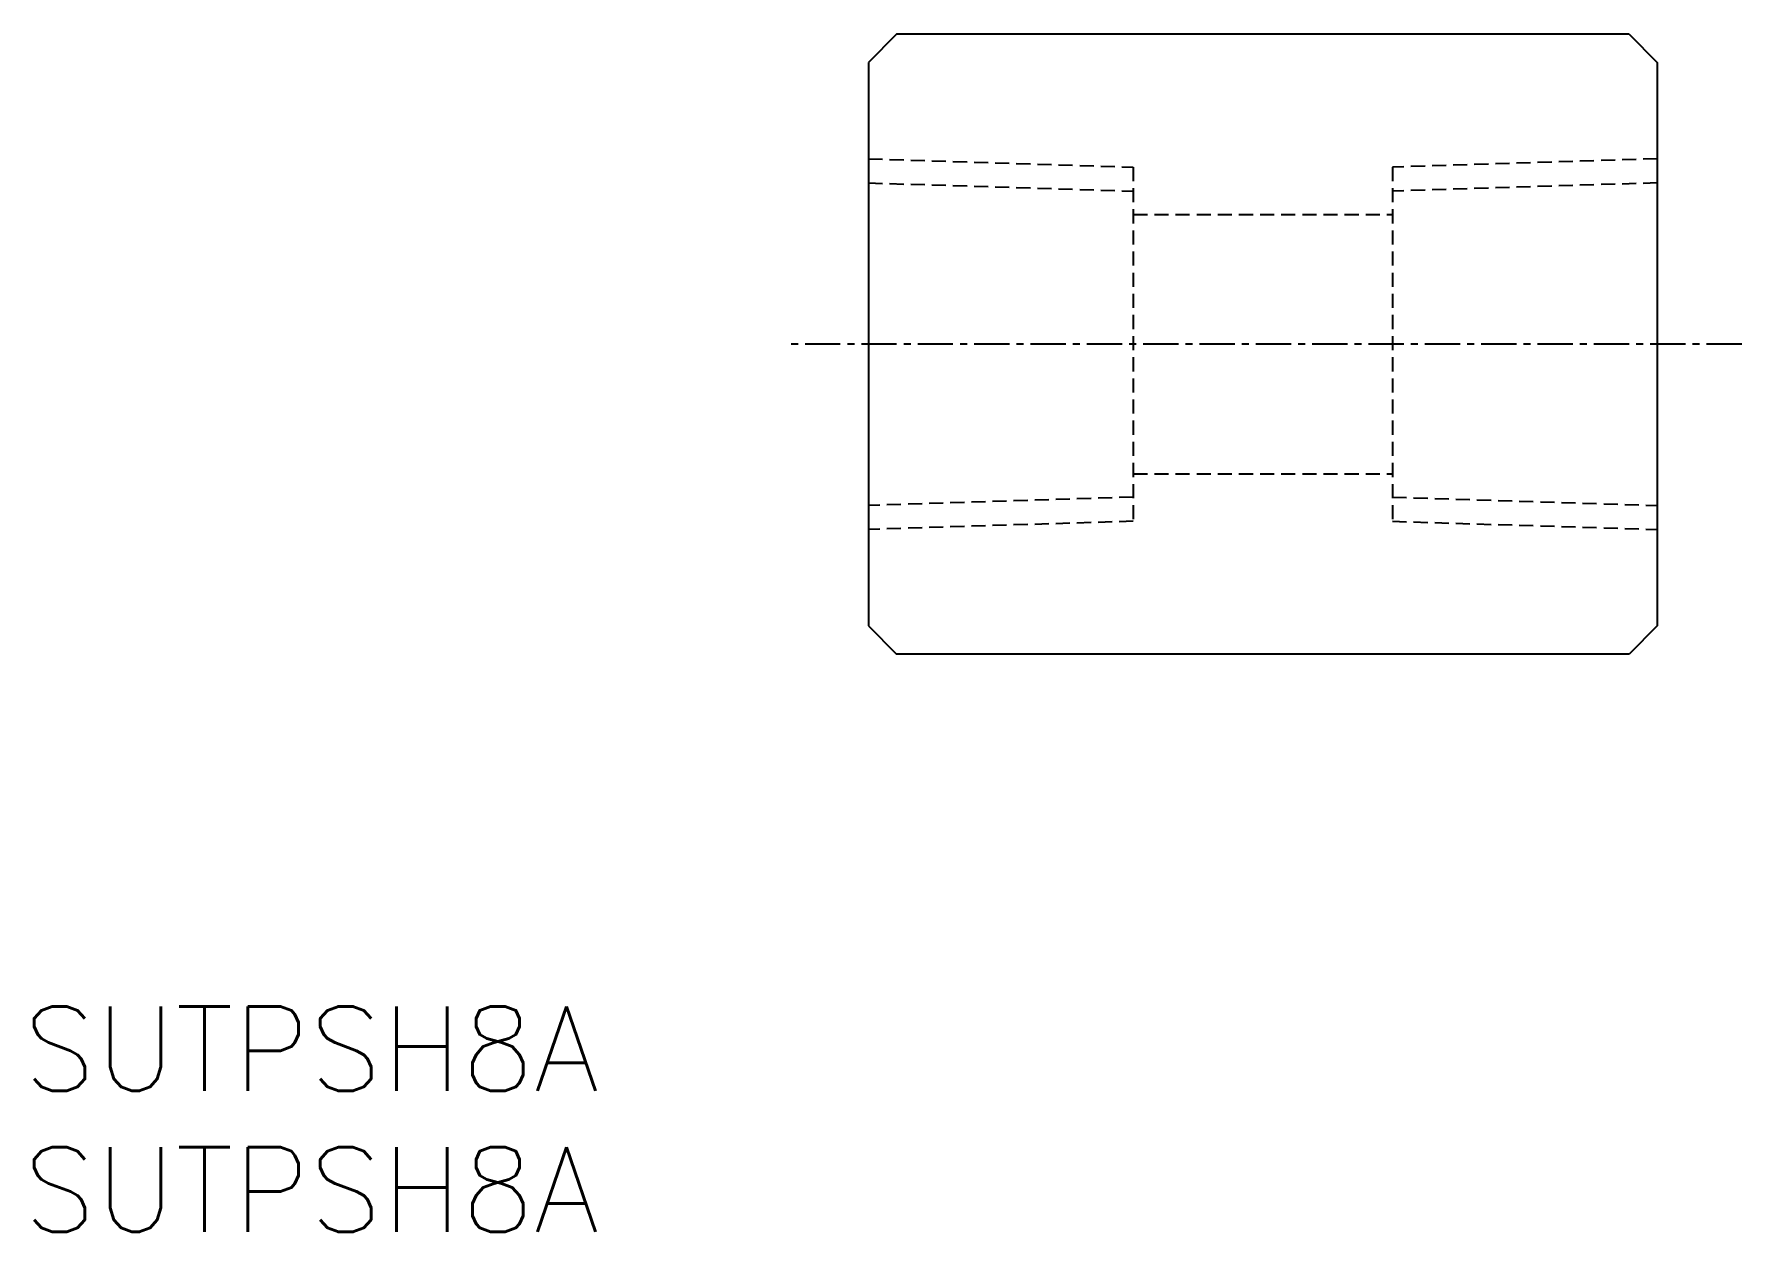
# Model space of a CAD drawing. Extents: x 0.4 to 61, y 0 to 42.5.
import ezdxf

# ---------------------------------------------------------------- set-up
doc = ezdxf.new("R2010")
doc.units = 0
doc.linetypes.add('CENTER', pattern=[2, 1.25, -0.25, 0.25, -0.25])
doc.linetypes.add('DASHED', pattern=[0.75, 0.5, -0.25])
doc.layers.get('0').update_dxf_attribs({"linetype": 'CONTINUOUS'})
doc.layers.add('CENTER', color=1, linetype='CENTER')
doc.styles.get("Standard").update_dxf_attribs({"font": 'txt.shx'})

# ---------------------------------------------------------------- blocks, each defined once
blk = doc.blocks.new('*U2')
at = {"color": 7, "linetype": 'CONTINUOUS'}
blk.add_text('SUTPSH8A', height=3, dxfattribs=at).set_placement((0, 0))
blk = doc.blocks.new('*U3')
at = {"color": 7, "linetype": 'CONTINUOUS'}
blk.add_text('SUTPSH8A', height=3, dxfattribs=at).set_placement((0, 5))

msp = doc.modelspace()

# ---------------------------------------------------------------- linework, layer by layer
at = {"color": 7, "linetype": 'CONTINUOUS'}
for p, q in [((31, 42.5), (30, 41.5)), ((57, 42.5), (31, 42.5)), ((57, 42.5), (58, 41.5)), ((30, 41.5), (30, 21.5)), ((58, 41.5), (58, 21.5)), ((30, 21.5), (31, 20.5)), ((58, 21.5), (57, 20.5)), ((57, 20.5), (31, 20.5))]:
    msp.add_line(p, q, dxfattribs=at)
at = {"color": 3, "linetype": 'DASHED'}
for p, q in [((30, 38.079), (39.4, 37.785)), ((39.4, 37.785), (39.4, 25.215)), ((58, 38.079), (48.6, 37.785)), ((48.6, 37.785), (48.6, 25.215)), ((30, 37.222), (39.4, 36.928)), ((58, 37.222), (48.6, 36.928)), ((39.4, 36.1), (48.6, 36.1)), ((39.4, 26.9), (48.6, 26.9)), ((39.4, 26.072), (30, 25.778)), ((48.6, 26.072), (58, 25.778)), ((39.4, 25.215), (30, 24.922)), ((48.6, 25.215), (58, 24.922))]:
    msp.add_line(p, q, dxfattribs=at)
at = {"layer": 'CENTER', "color": 1, "linetype": 'CENTER'}
msp.add_line((61, 31.5), (27, 31.5), dxfattribs=at)

# ---------------------------------------------------------------- block references
at = {"color": 7, "linetype": 'CONTINUOUS'}
for name in ['*U3', '*U2']:
    msp.add_blockref(name, (0, 0), dxfattribs=at)

doc.saveas('drawing.dxf')
